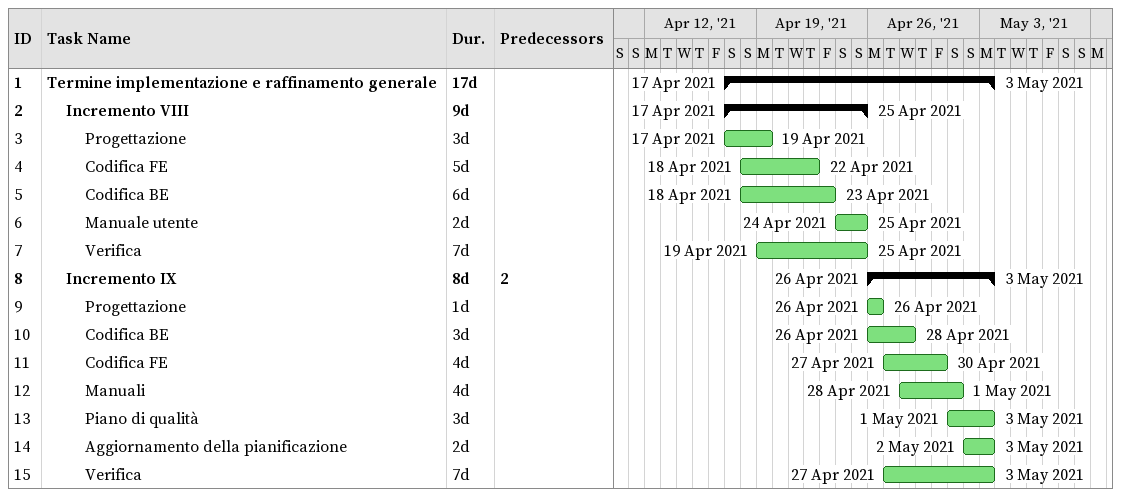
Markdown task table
| ID | Level | Task | Duration | Start | Finish | Predecessors |
|---|---|---|---|---|---|---|
| 1 | 1 | **Termine implementazione e raffinamento generale** | 17d | 2021-04-17 | 2021-05-03 |  |
| 2 | 2 | **Incremento VIII** | 9d | 2021-04-17 | 2021-04-25 |  |
| 3 | 3 | Progettazione | 3d | 2021-04-17 | 2021-04-19 |  |
| 4 | 3 | Codifica FE | 5d | 2021-04-18 | 2021-04-22 |  |
| 5 | 3 | Codifica BE | 6d | 2021-04-18 | 2021-04-23 |  |
| 6 | 3 | Manuale utente | 2d | 2021-04-24 | 2021-04-25 |  |
| 7 | 3 | Verifica | 7d | 2021-04-19 | 2021-04-25 |  |
| 8 | 2 | **Incremento IX** | 8d | 2021-04-26 | 2021-05-03 | 2 |
| 9 | 3 | Progettazione | 1d | 2021-04-26 | 2021-04-26 |  |
| 10 | 3 | Codifica BE | 3d | 2021-04-26 | 2021-04-28 |  |
| 11 | 3 | Codifica FE | 4d | 2021-04-27 | 2021-04-30 |  |
| 12 | 3 | Manuali | 4d | 2021-04-28 | 2021-05-01 |  |
| 13 | 3 | Piano di qualità | 3d | 2021-05-01 | 2021-05-03 |  |
| 14 | 3 | Aggiornamento della pianificazione | 2d | 2021-05-02 | 2021-05-03 |  |
| 15 | 3 | Verifica | 7d | 2021-04-27 | 2021-05-03 |  |
